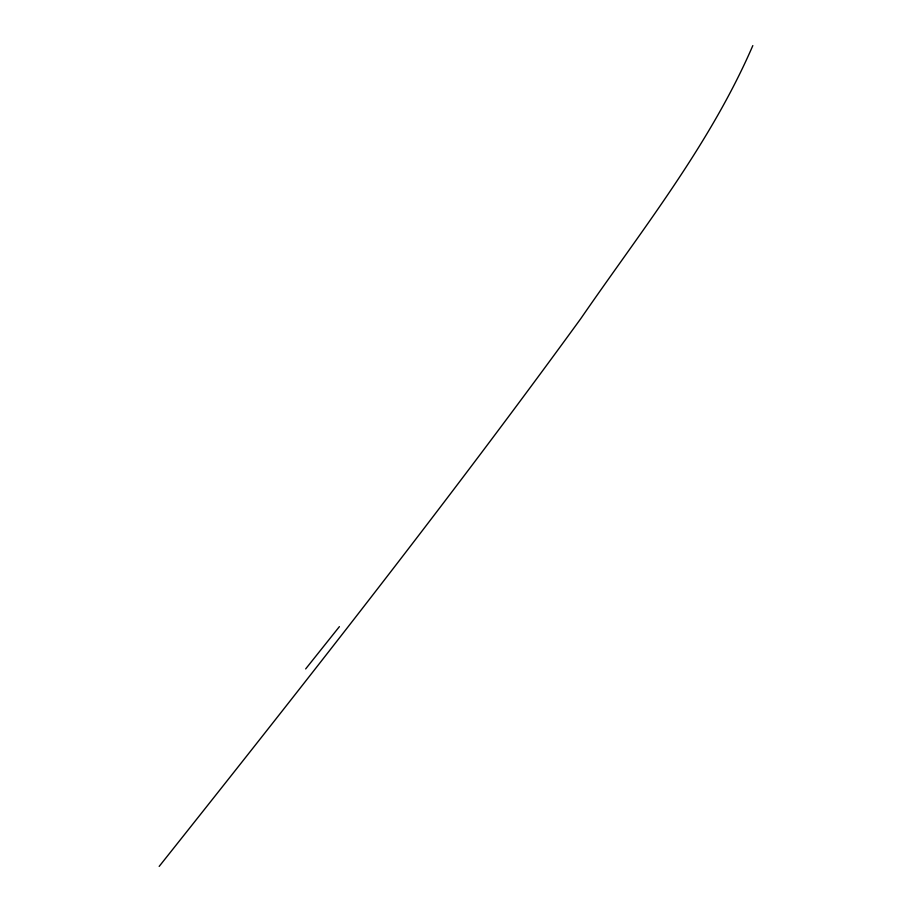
<?xml version="1.0" encoding="UTF-8"?>
<svg xmlns="http://www.w3.org/2000/svg" width="912" height="912" viewBox="0 0 912 912"><rect width="100%" height="100%" fill="white"/><g stroke="black" fill="none" stroke-linecap="round" stroke-linejoin="round"><path stroke-width="1.37" d="M752.822 45.6C709.912 144.723 641.638 230.234 580.773 318.653C445.261 505.031 302.579 686.052 159.178 866.4M305.668 668.918L339.401 626.635"/></g></svg>
